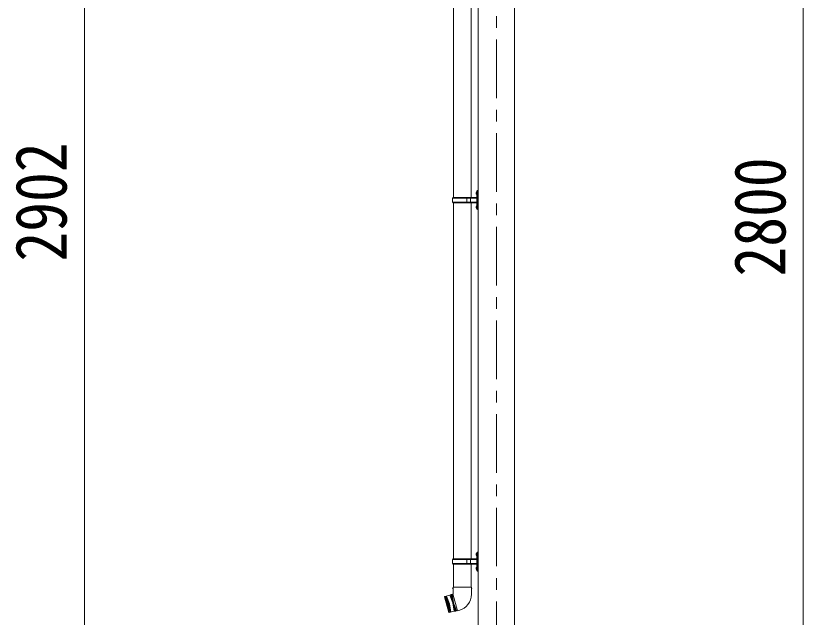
# Model space of a CAD drawing. Units: millimetres at full size, sheet at 1:40. Extents: x -11243 to 11243, y -7760 to 7760.
# Drawn here: x 626 to 3319, y -4589 to -2534 of the extents above; entities that cross this region are included whole.
import ezdxf
from ezdxf.enums import TextEntityAlignment as Align

# ---------------------------------------------------------------- set-up
doc = ezdxf.new("R2010")
doc.units = ezdxf.units.MM
doc.header["$LTSCALE"] = 40
doc.linetypes.add('CHAIN1', pattern=[8, 5, -1, 1, -1])
doc.layers.add('0-3_ELV2', color=7, linetype='Continuous', lineweight=9)
doc.layers.add('0-6_OTH_LINE', color=6, linetype='Continuous', lineweight=9)
doc.styles.add('ＭＳ ゴシック', font='')
doc.styles.get('ＭＳ ゴシック').set_extended_font_data('MS Gothic')

msp = doc.modelspace()

# ---------------------------------------------------------------- linework, layer by layer
at = {"layer": '0-3_ELV2', "color": 5, "linetype": 'CHAIN1'}
msp.add_line((2269.21, -1654.73), (2269.21, -5175.17), dxfattribs=at)
at = {"layer": '0-3_ELV2', "color": 4}
for p, q in [((2206.71, -1825.66), (2206.71, -5124.56)), ((2331.71, -1825.66), (2331.71, -5124.56))]:
    msp.add_line(p, q, dxfattribs=at)
at = {"layer": '0-3_ELV2'}
for p, q in [((2122.85, -2042.56), (2122.85, -3154.56)), ((2182.55, -2042.56), (2182.55, -3154.56)), ((2200.4, -3137.41), (2202.45, -3138.41)), ((2201.67, -3135.41), (2202.31, -3135.41)), ((2201.67, -3135.41), (2201.67, -3143.71)), ((2201.67, -3143.71), (2202.31, -3143.71)), ((2202.31, -3135.41), (2202.71, -3135.81)), ((2202.45, -3138.41), (2203.06, -3139.56)), ((2204.71, -3131.06), (2202.71, -3133.06)), ((2202.71, -3133.06), (2202.71, -3194.06)), ((2204.71, -3131.06), (2204.71, -3196.06)), ((2204.71, -3131.06), (2206.71, -3131.06)), ((2206.71, -3196.06), (2206.71, -3131.06)), ((2119.71, -3156.56), (2120.71, -3154.56)), ((2119.71, -3170.56), (2119.71, -3156.56)), ((2168.2, -3156.56), (2119.71, -3156.56)), ((2119.71, -3170.56), (2120.71, -3172.56)), ((2168.2, -3170.56), (2119.71, -3170.56)), ((2202.21, -3154.56), (2120.71, -3154.56)), ((2120.71, -3172.56), (2202.21, -3172.56)), ((2122.85, -3172.56), (2122.85, -4389.56)), ((2168.2, -3172.56), (2168.2, -3154.56)), ((2168.96, -3154.56), (2170.96, -3156.56)), ((2168.96, -3172.56), (2170.96, -3170.56)), ((2202.21, -3156.56), (2170.96, -3156.56)), ((2202.21, -3170.56), (2170.96, -3170.56)), ((2181.33, -3156.56), (2179.33, -3154.56)), ((2181.33, -3170.56), (2179.33, -3172.56)), ((2181.33, -3170.56), (2181.33, -3156.56)), ((2182.55, -3172.56), (2182.55, -4389.56)), ((2200.4, -3185.41), (2202.45, -3186.41)), ((2201.67, -3183.41), (2202.31, -3183.41)), ((2201.67, -3183.41), (2201.67, -3191.71)), ((2201.67, -3191.71), (2202.31, -3191.71)), ((2202.31, -3183.41), (2202.31, -3191.71)), ((2202.31, -3183.41), (2202.71, -3183.81)), ((2202.31, -3191.71), (2202.71, -3191.31)), ((2202.45, -3186.41), (2203.06, -3187.56)), ((2202.71, -3194.06), (2204.71, -3196.06)), ((2206.71, -3196.06), (2204.71, -3196.06)), ((2200.4, -4372.41), (2202.45, -4373.41)), ((2201.67, -4370.41), (2202.31, -4370.41)), ((2201.67, -4370.41), (2201.67, -4378.71)), ((2201.67, -4378.71), (2202.31, -4378.71)), ((2202.31, -4370.41), (2202.71, -4370.81)), ((2202.45, -4373.41), (2203.06, -4374.56)), ((2204.71, -4366.06), (2202.71, -4368.06)), ((2202.71, -4368.06), (2202.71, -4429.06)), ((2204.71, -4366.06), (2204.71, -4431.06)), ((2204.71, -4366.06), (2206.71, -4366.06)), ((2206.71, -4431.06), (2206.71, -4366.06)), ((2119.71, -4391.56), (2120.71, -4389.56)), ((2119.71, -4405.56), (2119.71, -4391.56)), ((2168.2, -4391.56), (2119.71, -4391.56)), ((2119.71, -4405.56), (2120.71, -4407.56)), ((2168.2, -4405.56), (2119.71, -4405.56)), ((2202.21, -4389.56), (2120.71, -4389.56)), ((2120.71, -4407.56), (2202.21, -4407.56)), ((2122.85, -4407.56), (2122.85, -4485.43)), ((2168.2, -4407.56), (2168.2, -4389.56)), ((2168.96, -4389.56), (2170.96, -4391.56)), ((2168.96, -4407.56), (2170.96, -4405.56)), ((2202.21, -4391.56), (2170.96, -4391.56)), ((2202.21, -4405.56), (2170.96, -4405.56)), ((2181.33, -4391.56), (2179.33, -4389.56)), ((2181.33, -4405.56), (2179.33, -4407.56)), ((2181.33, -4405.56), (2181.33, -4391.56)), ((2182.55, -4407.56), (2182.55, -4485.43)), ((2200.4, -4420.41), (2202.45, -4421.41)), ((2201.67, -4418.41), (2202.31, -4418.41)), ((2201.67, -4418.41), (2201.67, -4426.71)), ((2201.67, -4426.71), (2202.31, -4426.71)), ((2202.31, -4418.41), (2202.31, -4426.71)), ((2202.31, -4418.41), (2202.71, -4418.81)), ((2202.31, -4426.71), (2202.71, -4426.31)), ((2202.45, -4421.41), (2203.06, -4422.56)), ((2202.71, -4429.06), (2204.71, -4431.06)), ((2206.71, -4431.06), (2204.71, -4431.06)), ((2121, -4485.43), (2119.3, -4489.93)), ((2121.03, -4490.43), (2119.3, -4489.93)), ((2184.4, -4485.43), (2121, -4485.43)), ((2121, -4485.43), (2121.14, -4508.67)), ((2184.4, -4485.43), (2184.25, -4510.43)), ((2092.42, -4518.96), (2092.78, -4518.34)), ((2092.42, -4518.96), (2106.73, -4572.37)), ((2110.64, -4513.56), (2092.78, -4518.34)), ((2107.35, -4572.73), (2092.78, -4518.34)), ((2096.64, -4517.31), (2111.21, -4571.69)), ((2101.03, -4545.28), (2096.64, -4517.31)), ((2098.57, -4516.79), (2113.14, -4571.17)), ((2108.75, -4543.21), (2098.57, -4516.79)), ((2113.28, -4511.81), (2110.64, -4513.56)), ((2113.28, -4511.81), (2115.22, -4511.3)), ((2128.37, -4568.13), (2113.28, -4511.81)), ((2118.18, -4510.76), (2115.22, -4511.3)), ((2115.22, -4511.3), (2130.3, -4567.61)), ((2121.08, -4509.98), (2118.18, -4510.76)), ((2118.18, -4510.76), (2122.76, -4539.45)), ((2121.14, -4508.67), (2120.75, -4508.78)), ((2120.75, -4508.78), (2136.36, -4567.02)), ((2101.03, -4545.28), (2111.21, -4571.69)), ((2108.75, -4543.21), (2113.14, -4571.17)), ((2133.14, -4566.59), (2122.76, -4539.45)), ((2107.35, -4572.73), (2106.73, -4572.37)), ((2125.22, -4567.94), (2107.35, -4572.73)), ((2128.37, -4568.13), (2125.22, -4567.94)), ((2128.37, -4568.13), (2130.3, -4567.61)), ((2133.14, -4566.59), (2130.3, -4567.61)), ((2136.04, -4565.81), (2133.14, -4566.59)), ((2136.36, -4567.02), (2141.27, -4565.71))]:
    msp.add_line(p, q, dxfattribs=at)
for points in [[(2200.4, -3141.71), (2202.45, -3140.71), (2203.06, -3139.56)], [(2202.31, -3135.41), (2202.31, -3143.71), (2202.71, -3143.31)], [(2200.4, -3189.71), (2202.45, -3188.71), (2203.06, -3187.56)], [(2200.4, -4376.71), (2202.45, -4375.71), (2203.06, -4374.56)], [(2202.31, -4370.41), (2202.31, -4378.71), (2202.71, -4378.31)], [(2200.4, -4424.71), (2202.45, -4423.71), (2203.06, -4422.56)], [(2184.4, -4485.43), (2185.9, -4489.93), (2184.37, -4490.43)], [(2110.64, -4513.56), (2120.83, -4539.97), (2125.22, -4567.94)]]:
    msp.add_lwpolyline(points, dxfattribs=at)
for centre, radius, start, end in [((2206, -3139.56), 6, 136.21765, 223.78235), ((2202.21, -3154.06), 0.5, 270, 0), ((2202.21, -3156.06), 0.5, 270, 0), ((2202.21, -3171.06), 0.5, 0, 90), ((2202.21, -3173.06), 0.5, 0, 90), ((2206, -3187.56), 6, 136.21765, 223.78235), ((2206, -4374.56), 6, 136.21765, 223.78235), ((2202.21, -4389.06), 0.5, 270, 0), ((2202.21, -4391.06), 0.5, 270, 0), ((2202.21, -4406.06), 0.5, 0, 90), ((2202.21, -4408.06), 0.5, 0, 90), ((2206, -4422.56), 6, 136.21765, 223.78235), ((2126.26, -4509.68), 58, 285, 359.65623)]:
    msp.add_arc(centre, radius, start, end, dxfattribs=at)
at = {"layer": '0-6_OTH_LINE'}
for p, q in [((860.73, -4624.56), (860.73, -1722.32)), ((3318.59, -1824.56), (3318.59, -4624.56))]:
    msp.add_line(p, q, dxfattribs=at)

# ---------------------------------------------------------------- texts
at = {"layer": '0-3_ELV2', "style": 'ＭＳ ゴシック', "width": 0.85}
for s, p in [('2902', (852.73, -3373.44)), ('2800', (3310.59, -3424.56))]:
    msp.add_text(s, height=176, rotation=90, dxfattribs=at).set_placement(p, align=Align.BOTTOM_LEFT)

doc.saveas('drawing.dxf')
